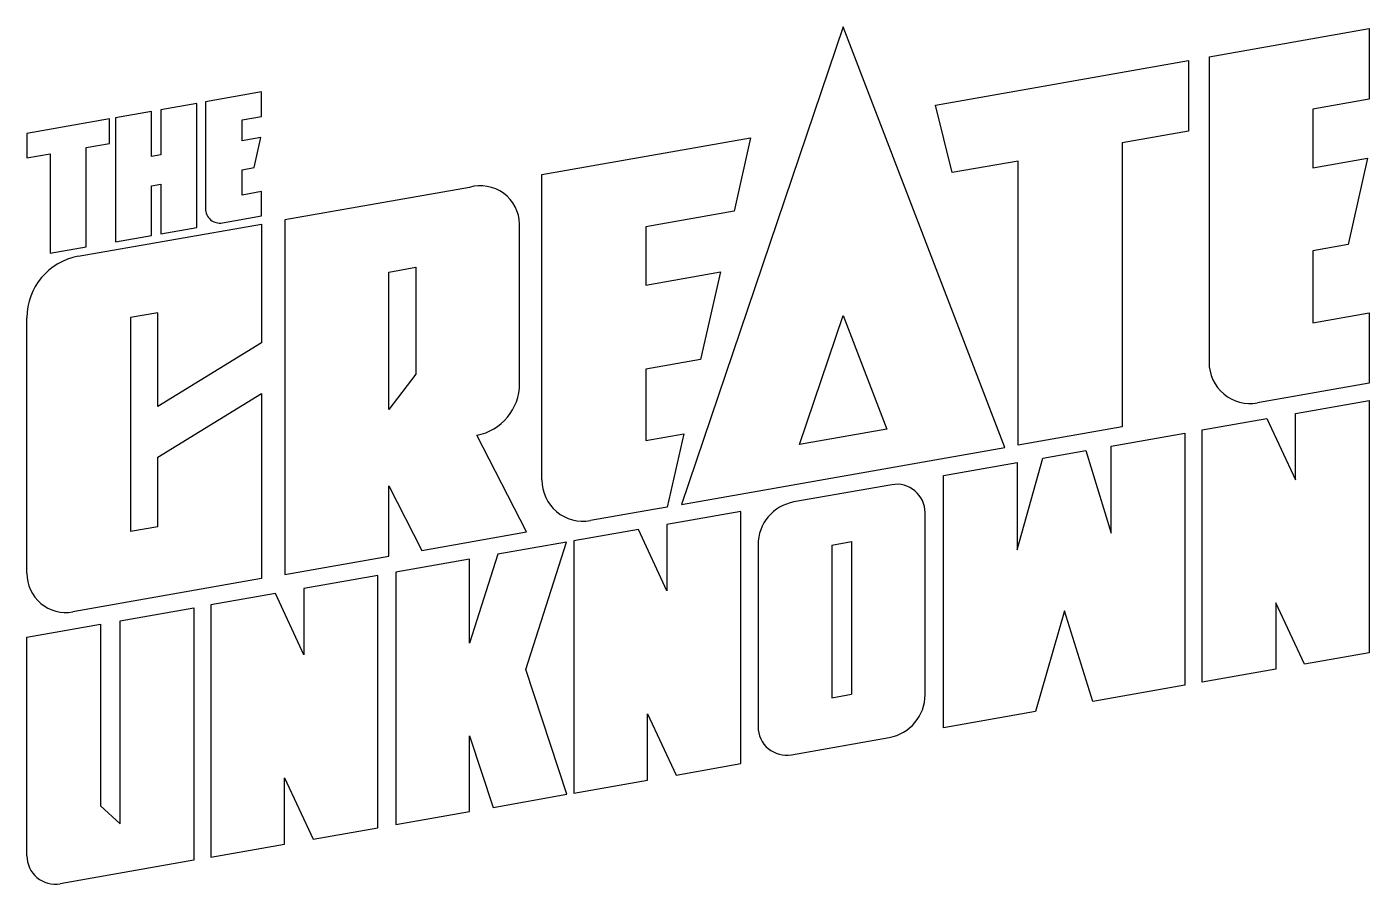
# Model space of a CAD drawing. Extents: x 638 to 7818, y 1861 to 6452.
import ezdxf

# ---------------------------------------------------------------- set-up
doc = ezdxf.new("R2010")
doc.units = 0
doc.layers.get('0').update_dxf_attribs({"linetype": 'CONTINUOUS'})

msp = doc.modelspace()

# ---------------------------------------------------------------- linework, layer by layer
at = {"color": 7}
for points in [[(5004.518337, 6451.689951), (4139.12953, 3896.731619), (5869.677614, 4201.873937)], [(5941.215079, 4214.487923), (5941.215079, 5734.181366), (5588.225359, 5671.939754), (5499.212557, 6033.135615), (6851.160995, 6271.520601), (6851.160995, 5894.629382), (6496.585228, 5832.108107), (6496.585228, 4312.414664)], [(1111.646575, 5965.442855), (1111.646575, 5302.420714), (1303.747209, 5336.293238), (1303.747209, 5601.891108), (1354.656614, 5610.86781), (1354.656614, 5345.26994), (1546.757247, 5379.142465), (1546.757247, 6042.164606), (1354.656614, 6008.292082), (1354.656614, 5767.448045), (1303.747209, 5758.471343), (1303.747209, 5999.31538)], [(762.961522, 5772.640806), (762.961522, 5240.938131), (955.062155, 5274.810656), (955.062155, 5806.513331), (1080.110687, 5828.562761), (1080.110687, 5959.882227), (637.795414, 5881.890111), (637.795414, 5750.570645)], [(2718.363685, 5165.90571), (2718.363685, 4594.504598), (2573.580031, 4404.399786), (2573.580031, 5140.376445)], [(4770.594361, 4217.611202), (5004.518337, 4908.244139), (5238.380269, 4300.09448)], [(6925.174682, 2946.509226), (6925.174682, 4295.707613), (7270.983263, 4356.682996), (7423.872038, 4028.81196), (7423.872038, 4383.641411), (7818.367625, 4453.201628), (7818.367625, 3104.003241), (7472.559043, 3043.027858), (7319.670269, 3370.898894), (7319.670269, 3016.069442)], [(6303.510395, 4186.091426), (6438.621706, 3744.162239), (6438.621706, 4209.915195), (6833.149988, 4279.481176), (6833.149988, 2930.28279), (6340.82713, 2843.472987), (6189.5111, 3327.662698), (6033.74358, 2789.325872), (5541.802195, 2702.583332), (5541.802195, 4051.781719), (5936.330477, 4121.3477), (5936.330477, 3655.594744), (6072.13607, 4145.293889)], [(4456.358861, 2511.190387), (4456.358861, 3860.388773), (4061.863274, 3790.828557), (4061.863274, 3435.999106), (3908.974499, 3763.870141), (3563.165917, 3702.894758), (3563.165917, 2353.696372), (3957.661504, 2423.256588), (3957.661504, 2778.086039), (4110.55028, 2450.215004)], [(3306.959835, 3015.441752), (3524.852779, 3696.139118), (3157.621051, 3631.386256), (3005.372958, 3155.763349), (3005.372958, 3604.54081), (2610.877371, 3534.980594), (2610.877371, 2185.782208), (3005.372958, 2255.342423), (3005.372958, 2660.379776), (3131.595191, 2277.598809), (3527.258532, 2347.364931)], [(2514.605418, 2168.806865), (2514.605418, 3518.005251), (2120.109831, 3448.445036), (2120.109831, 3093.615584), (1967.221056, 3421.486619), (1621.412474, 3360.511236), (1621.412474, 2011.31285), (2015.908061, 2080.873066), (2015.908061, 2435.702518), (2168.796836, 2107.831482)]]:
    msp.add_lwpolyline(points, close=True, dxfattribs=at)
for points in [[(6961.925086, 6291.051299), (7818.367625, 6442.065226)], [(7818.367625, 6442.065226), (7818.367625, 6065.174006)], [(6961.925086, 6291.051299), (6961.925086, 4657.628648)], [(1684.033575, 5403.347985), (1893.299057, 5440.247136), (1893.299057, 5570.780704), (1788.778908, 5552.350982), (1788.778908, 5687.474948), (1853.463385, 5698.880567), (1889.985788, 5860.723372), (1788.778908, 5842.877868), (1788.778908, 5954.305988), (1893.649594, 5972.797519), (1893.649594, 6103.331087), (1593.400288, 6050.389033)], [(1593.400288, 6050.389033), (1593.400288, 5479.398344)], [(7818.367625, 6065.174006), (7517.295234, 6012.086821)], [(7517.295234, 6012.086821), (7517.295234, 5697.533373)], [(3392.992206, 4028.329489), (3392.992206, 5661.75214), (4509.732995, 5858.663672), (4421.156968, 5466.154109), (3948.362354, 5382.787661), (3948.362354, 5070.316845), (4347.720863, 5140.734525), (4242.003698, 4672.266935), (3948.362354, 4620.490044), (3948.362354, 4239.985439), (4152.578461, 4275.994248), (4064.002434, 3883.484685), (3948.362354, 3863.094219), (3652.156196, 3810.865082)], [(7517.295234, 5697.533373), (7809.556394, 5749.066901)], [(7809.556394, 5749.066901), (7705.279952, 5286.983625)], [(3005.372958, 5593.404408), (2018.209883, 5419.340924)], [(913.143215, 5224.487855), (1893.299057, 5397.315775), (1893.299057, 4761.362612), (1337.928908, 4421.031348), (1337.928908, 4922.497814), (1193.165562, 4896.97213), (1193.165562, 3754.169907), (1337.928908, 3779.695591), (1337.928908, 4150.820601), (1893.299057, 4491.151865), (1893.299057, 3500.731112), (883.791544, 3322.727701)], [(2018.209883, 5419.340924), (2018.209883, 3522.756261), (2573.580031, 3620.683003), (2573.580031, 3997.574222), (2751.579223, 3652.069063), (3310.307426, 3750.58792), (3044.148615, 4267.215224)], [(3273.733833, 4543.669166), (3273.733833, 5397.315775)], [(7705.279952, 5286.983625), (7517.295234, 5253.836848)], [(7517.295234, 5253.836848), (7517.295234, 4869.284597)], [(637.795414, 3529.142963), (637.795414, 4896.341124)], [(7517.295234, 4869.284597), (7818.367625, 4922.371784)], [(7818.367625, 4922.371784), (7818.367625, 4545.480563)], [(7818.367625, 4545.480563), (7221.089075, 4440.16424)], [(5264.846906, 4002.947029), (4741.497984, 3910.666493)], [(5442.785972, 2879.997217), (5442.785972, 3853.638423)], [(4549.585429, 3681.954017), (4549.585429, 2708.31281)], [(4943.624533, 3679.399944), (5048.746869, 3700.117536)], [(4943.624533, 3679.399944), (4943.624533, 2862.948007), (5048.746869, 2883.665599)], [(5048.746869, 3700.117536), (5048.746869, 2883.665599)], [(637.795414, 2018.558687), (637.795414, 3187.073009), (1031.815378, 3256.54936), (1031.815378, 2285.519489), (1136.678951, 2189.390367), (1136.678951, 3275.039637), (1530.698915, 3344.515988)], [(1530.698915, 3344.515988), (1530.698915, 1995.317602), (815.734481, 1869.250082)], [(4727.524496, 2559.004205), (5250.873417, 2651.28474)]]:
    msp.add_lwpolyline(points, dxfattribs=at)
for points in [[(3187.854515, 5561.463519), (3135.288847, 5599.872732), (3067.859696, 5611.675278), (3005.372958, 5593.404408)], [(3273.733833, 5397.315775), (3272.153634, 5462.399721), (3240.420183, 5523.054306), (3187.854515, 5561.463519)], [(1593.400288, 5479.398343), (1593.400288, 5456.571609), (1603.499207, 5434.914408), (1620.985499, 5420.241666)], [(1620.985499, 5420.241666), (1638.471792, 5405.568924), (1661.55363, 5399.384164), (1684.033575, 5403.347985)], [(913.143215, 5224.487855), (753.895692, 5196.408219), (637.795415, 5058.045297), (637.795415, 4896.341124)], [(6961.925086, 4657.628648), (6961.925086, 4592.35608), (6990.802733, 4530.427766), (7040.804422, 4488.471368)], [(3044.148615, 4267.215224), (3177.248807, 4292.083703), (3273.733833, 4408.265685), (3273.733833, 4543.669165)], [(7040.804422, 4488.471368), (7090.80611, 4446.51497), (7156.808144, 4428.829778), (7221.089075, 4440.16424)], [(3392.992206, 4028.329489), (3392.992206, 3963.056921), (3421.869853, 3901.128607), (3471.871541, 3859.172209)], [(5388.628312, 3969.779901), (5354.297718, 3998.58669), (5308.981467, 4010.729143), (5264.846906, 4002.947029)], [(5442.785972, 3853.638423), (5442.785972, 3898.453831), (5422.958906, 3940.973112), (5388.628312, 3969.779901)], [(4741.497984, 3910.666493), (4630.505273, 3891.095483), (4549.585429, 3794.658969), (4549.585429, 3681.954016)], [(3471.871541, 3859.172209), (3521.87323, 3817.215811), (3587.875264, 3799.530619), (3652.156196, 3810.865082)], [(637.795414, 3529.142963), (637.795414, 3467.186828), (665.205818, 3408.405028), (712.666971, 3368.580392)], [(712.666971, 3368.580392), (760.128124, 3328.755756), (822.776662, 3311.969131), (883.791544, 3322.727701)], [(5250.873417, 2651.28474), (5361.866129, 2670.85575), (5442.785972, 2767.292264), (5442.785972, 2879.997217)], [(4549.585429, 2708.31281), (4549.585429, 2663.497402), (4569.412496, 2620.978122), (4603.74309, 2592.171333)], [(4603.74309, 2592.171333), (4638.073684, 2563.364544), (4683.389935, 2551.222091), (4727.524496, 2559.004205)], [(637.795414, 2018.558688), (637.795414, 1973.74328), (657.622481, 1931.223999), (691.953075, 1902.41721)], [(691.953075, 1902.41721), (726.283669, 1873.610421), (771.59992, 1861.467968), (815.734481, 1869.250082)]]:
    msp.add_open_spline(points, degree=3, dxfattribs=at)

doc.saveas('drawing.dxf')
